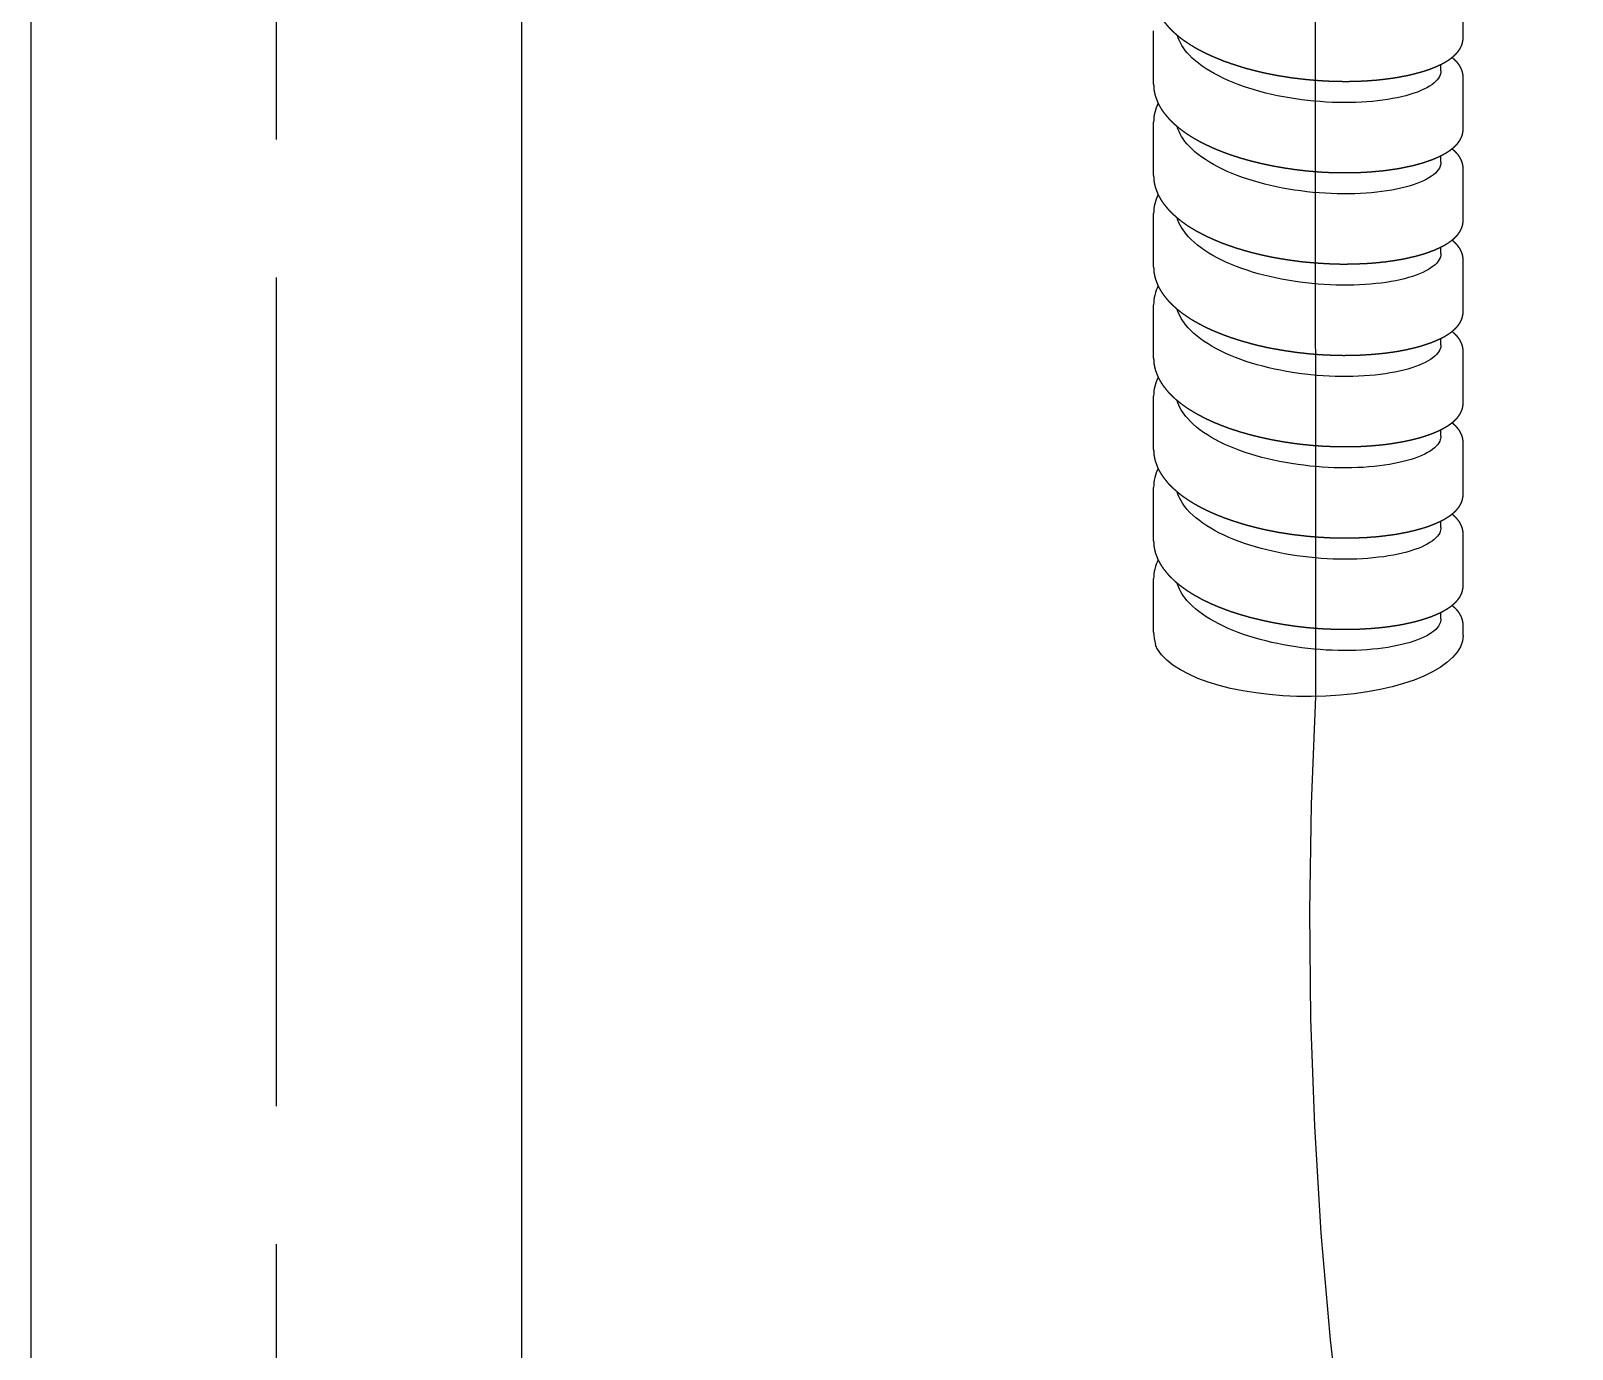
# Model space of a CAD drawing. Header units: millimetres. Extents: x 12827 to 13247, y 6457 to 7051.
# Drawn here: x 12946.8 to 12960.75, y 6667.1 to 6679.04 of the extents above; entities that cross this region are included whole.
import ezdxf

# ---------------------------------------------------------------- set-up
doc = ezdxf.new("R2010")
doc.units = ezdxf.units.MM
doc.header["$LTSCALE"] = 10
doc.linetypes.add('CENTER2', pattern=[1.125, 0.75, -0.125, 0.125, -0.125])
for name, color, linetype in [('CENTER', 1, 'CENTER2'), ('DWG', 7, 'Continuous'), ('W', 7, 'Continuous')]:
    doc.layers.add(name, color=color, linetype=linetype)

# ---------------------------------------------------------------- blocks, each defined once
blk = doc.blocks.new('A$C79601A18')
at = {"layer": 'W'}
for p, q in [((43.318, 41.266), (43.318, 41.749)), ((40.518, 40.852), (40.518, 41.336)), ((43.118, 40.972), (43.118, 41.032)), ((43.318, 40.439), (43.318, 40.922)), ((40.518, 40.026), (40.518, 40.509)), ((43.118, 40.146), (43.118, 40.205)), ((43.318, 39.612), (43.318, 40.096)), ((40.518, 39.199), (40.518, 39.682)), ((43.118, 39.319), (43.118, 39.379)), ((43.318, 38.786), (43.318, 39.269)), ((40.518, 38.373), (40.518, 38.856)), ((43.118, 38.493), (43.118, 38.552)), ((43.318, 37.959), (43.318, 38.443)), ((40.518, 37.546), (40.518, 38.029)), ((43.118, 37.666), (43.118, 37.726)), ((43.318, 37.133), (43.318, 37.616)), ((40.518, 36.719), (40.518, 37.203)), ((43.118, 36.839), (43.118, 36.899)), ((43.318, 36.306), (43.318, 36.789)), ((40.518, 35.893), (40.518, 36.376)), ((43.118, 36.013), (43.118, 36.072)), ((43.318, 35.863), (43.318, 35.963))]:
    blk.add_line(p, q, dxfattribs=at)
for centre, radius, start, end in [((40.918, 40.505), 0.4, 153.9249, 179.4086), ((40.918, 39.678), 0.4, 153.9249, 179.4086), ((40.918, 38.852), 0.4, 153.9249, 179.4086), ((40.918, 38.025), 0.4, 153.9249, 179.4086), ((40.918, 37.199), 0.4, 153.9249, 179.4086), ((40.918, 36.372), 0.4, 153.9249, 179.4086), ((40.9, 35.894), 0.382, 180.1446, 197.343)]:
    blk.add_arc(centre, radius, start, end, dxfattribs=at)
at = {"layer": 'W', "extrusion": (0, 0, -1)}
blk.add_ellipse((41.918, 35.863), major_axis=(-1.4, 0), ratio=0.395546, start_param=3.141593, end_param=6.056049, dxfattribs=at)
at = {"layer": 'W'}
for points, degree, knots in [([(40.518, 41.679), (40.519, 41.66), (40.52, 41.641), (40.522, 41.623), (40.526, 41.604), (40.53, 41.585), (40.535, 41.567), (40.542, 41.548), (40.549, 41.53), (40.556, 41.512), (40.565, 41.494), (40.575, 41.476), (40.585, 41.459), (40.597, 41.441), (40.609, 41.424), (40.623, 41.406), (40.637, 41.389), (40.651, 41.372), (40.667, 41.356), (40.684, 41.339), (40.701, 41.323), (40.719, 41.307), (40.738, 41.291), (40.757, 41.275), (40.777, 41.26), (40.798, 41.245), (40.819, 41.231), (40.841, 41.216), (40.864, 41.202), (40.887, 41.188), (40.911, 41.174), (40.936, 41.161), (40.961, 41.148), (40.987, 41.135), (41.013, 41.122), (41.04, 41.11), (41.068, 41.098), (41.095, 41.086), (41.124, 41.075), (41.153, 41.063), (41.182, 41.053), (41.212, 41.042), (41.243, 41.032), (41.274, 41.022), (41.305, 41.012), (41.337, 41.002), (41.369, 40.993), (41.401, 40.985), (41.434, 40.976), (41.467, 40.968), (41.5, 40.96), (41.533, 40.953), (41.566, 40.946), (41.6, 40.94), (41.634, 40.933), (41.668, 40.927), (41.702, 40.922), (41.737, 40.916), (41.771, 40.911), (41.805, 40.907), (41.84, 40.903), (41.875, 40.899), (41.909, 40.895), (41.944, 40.892), (41.981, 40.889), (42.018, 40.886), (42.055, 40.884), (42.092, 40.882), (42.129, 40.88), (42.166, 40.879), (42.203, 40.879), (42.239, 40.878), (42.275, 40.878), (42.311, 40.879), (42.347, 40.88), (42.382, 40.881), (42.417, 40.882), (42.451, 40.884), (42.485, 40.887), (42.519, 40.889), (42.552, 40.892), (42.585, 40.896), (42.618, 40.9), (42.65, 40.904), (42.681, 40.908), (42.712, 40.913), (42.742, 40.918), (42.772, 40.924), (42.801, 40.929), (42.829, 40.935), (42.857, 40.942), (42.884, 40.949), (42.911, 40.956), (42.937, 40.963), (42.962, 40.97), (42.986, 40.978), (43.01, 40.986), (43.033, 40.995), (43.055, 41.004), (43.076, 41.012), (43.097, 41.022), (43.117, 41.031), (43.136, 41.041), (43.154, 41.051), (43.172, 41.062), (43.188, 41.072), (43.204, 41.083), (43.219, 41.094), (43.232, 41.106), (43.245, 41.117), (43.257, 41.129), (43.268, 41.142), (43.277, 41.153), (43.285, 41.165), (43.293, 41.177), (43.299, 41.189), (43.305, 41.201), (43.31, 41.214), (43.313, 41.227), (43.316, 41.24), (43.318, 41.253), (43.318, 41.266)], 1, [0, 0, 0.175845, 0.35169, 0.527534, 0.703379, 0.879224, 1.055069, 1.230913, 1.406758, 1.582603, 1.758448, 1.934292, 2.110137, 2.287601, 2.465064, 2.642528, 2.819991, 2.997455, 3.174918, 3.352382, 3.529846, 3.707309, 3.884773, 4.062236, 4.2397, 4.414562, 4.589425, 4.764288, 4.939151, 5.114013, 5.288876, 5.463739, 5.638602, 5.813464, 5.988327, 6.16319, 6.338053, 6.512915, 6.68814, 6.863365, 7.03859, 7.213815, 7.389039, 7.564264, 7.739489, 7.914714, 8.089939, 8.265164, 8.440388, 8.615613, 8.790838, 8.964128, 9.137418, 9.310708, 9.483998, 9.657288, 9.830578, 10.003868, 10.177158, 10.350448, 10.523739, 10.697029, 10.870319, 11.043609, 11.230221, 11.416832, 11.603444, 11.790056, 11.976668, 12.16328, 12.349892, 12.536504, 12.723116, 12.909728, 13.09634, 13.282951, 13.469356, 13.65576, 13.842164, 14.028568, 14.214972, 14.401376, 14.58778, 14.774184, 14.960588, 15.146993, 15.333397, 15.519801, 15.707047, 15.894294, 16.08154, 16.268787, 16.456033, 16.64328, 16.830526, 17.017773, 17.205019, 17.392266, 17.579512, 17.766759, 17.957058, 18.147358, 18.337657, 18.527956, 18.718256, 18.908555, 19.098854, 19.289154, 19.479453, 19.669752, 19.860052, 20.050351, 20.222324, 20.394297, 20.566271, 20.738244, 20.910217, 21.08219, 21.254164, 21.426137, 21.59811, 21.770083, 21.770083]), ([(43.118, 40.972), (43.118, 40.961), (43.109, 40.908), (43.014, 40.815), (42.741, 40.722), (42.357, 40.677), (41.913, 40.694), (41.471, 40.776), (41.088, 40.919), (40.832, 41.1), (40.75, 41.234), (40.731, 41.296)], 3, [46.046406, 46.046406, 46.046406, 46.046406, 46.144526, 46.513682, 46.882838, 47.251994, 47.621151, 47.990307, 48.359463, 48.728619, 49.040194, 49.040194, 49.040194, 49.040194]), ([(43.318, 40.922), (43.318, 40.935), (43.316, 40.947), (43.314, 40.959), (43.31, 40.971), (43.306, 40.983), (43.301, 40.995), (43.295, 41.007), (43.289, 41.018), (43.281, 41.029), (43.273, 41.04), (43.264, 41.051), (43.254, 41.062), (43.242, 41.073), (43.23, 41.084), (43.218, 41.094)], 1, [0, 0, 0.162538, 0.325077, 0.487615, 0.650153, 0.812692, 0.97523, 1.137769, 1.300307, 1.462845, 1.625384, 1.787922, 1.964576, 2.141231, 2.317885, 2.4851, 2.4851]), ([(40.518, 40.852), (40.519, 40.834), (40.52, 40.815), (40.522, 40.796), (40.526, 40.777), (40.53, 40.759), (40.535, 40.74), (40.542, 40.722), (40.549, 40.704), (40.556, 40.685), (40.565, 40.667), (40.575, 40.65), (40.585, 40.632), (40.597, 40.614), (40.609, 40.597), (40.623, 40.58), (40.637, 40.563), (40.651, 40.546), (40.667, 40.529), (40.684, 40.513), (40.701, 40.496), (40.719, 40.48), (40.738, 40.464), (40.757, 40.449), (40.777, 40.434), (40.798, 40.419), (40.819, 40.404), (40.841, 40.39), (40.864, 40.375), (40.887, 40.362), (40.911, 40.348), (40.936, 40.334), (40.961, 40.321), (40.987, 40.308), (41.013, 40.296), (41.04, 40.283), (41.068, 40.271), (41.095, 40.259), (41.124, 40.248), (41.153, 40.237), (41.182, 40.226), (41.212, 40.215), (41.243, 40.205), (41.274, 40.195), (41.305, 40.185), (41.337, 40.176), (41.369, 40.167), (41.401, 40.158), (41.434, 40.15), (41.467, 40.142), (41.5, 40.134), (41.533, 40.127), (41.566, 40.12), (41.6, 40.113), (41.634, 40.107), (41.668, 40.101), (41.702, 40.095), (41.737, 40.09), (41.771, 40.085), (41.805, 40.08), (41.84, 40.076), (41.875, 40.072), (41.909, 40.068), (41.944, 40.065), (41.981, 40.062), (42.018, 40.059), (42.055, 40.057), (42.092, 40.055), (42.129, 40.054), (42.166, 40.053), (42.203, 40.052), (42.239, 40.052), (42.275, 40.052), (42.311, 40.052), (42.347, 40.053), (42.382, 40.054), (42.417, 40.056), (42.451, 40.058), (42.485, 40.06), (42.519, 40.063), (42.552, 40.066), (42.585, 40.069), (42.618, 40.073), (42.65, 40.077), (42.681, 40.082), (42.712, 40.086), (42.742, 40.091), (42.772, 40.097), (42.801, 40.103), (42.829, 40.109), (42.857, 40.115), (42.884, 40.122), (42.911, 40.129), (42.937, 40.136), (42.962, 40.144), (42.986, 40.152), (43.01, 40.16), (43.033, 40.168), (43.055, 40.177), (43.076, 40.186), (43.097, 40.195), (43.117, 40.205), (43.136, 40.215), (43.154, 40.225), (43.172, 40.235), (43.188, 40.246), (43.204, 40.256), (43.219, 40.268), (43.232, 40.279), (43.245, 40.291), (43.257, 40.303), (43.268, 40.315), (43.277, 40.326), (43.285, 40.338), (43.293, 40.35), (43.299, 40.362), (43.305, 40.375), (43.31, 40.387), (43.313, 40.4), (43.316, 40.413), (43.318, 40.426), (43.318, 40.439)], 1, [0, 0, 0.175845, 0.35169, 0.527535, 0.703379, 0.879224, 1.055069, 1.230914, 1.406759, 1.582604, 1.758449, 1.934294, 2.110138, 2.287602, 2.465065, 2.642529, 2.819993, 2.997456, 3.17492, 3.352383, 3.529847, 3.70731, 3.884774, 4.062237, 4.239701, 4.414564, 4.589426, 4.764289, 4.939152, 5.114015, 5.288877, 5.46374, 5.638603, 5.813466, 5.988328, 6.163191, 6.338054, 6.512917, 6.688141, 6.863366, 7.038591, 7.213816, 7.389041, 7.564265, 7.73949, 7.914715, 8.08994, 8.265165, 8.44039, 8.615614, 8.790839, 8.964129, 9.137419, 9.310709, 9.483999, 9.65729, 9.83058, 10.00387, 10.17716, 10.35045, 10.52374, 10.69703, 10.87032, 11.04361, 11.230222, 11.416834, 11.603446, 11.790057, 11.976669, 12.163281, 12.349893, 12.536505, 12.723117, 12.909729, 13.096341, 13.282953, 13.469357, 13.655761, 13.842165, 14.028569, 14.214973, 14.401377, 14.587781, 14.774186, 14.96059, 15.146994, 15.333398, 15.519802, 15.707049, 15.894295, 16.081542, 16.268788, 16.456035, 16.643281, 16.830528, 17.017774, 17.205021, 17.392267, 17.579514, 17.76676, 17.957059, 18.147359, 18.337658, 18.527957, 18.718257, 18.908556, 19.098855, 19.289155, 19.479454, 19.669753, 19.860053, 20.050352, 20.222325, 20.394298, 20.566272, 20.738245, 20.910218, 21.082191, 21.254164, 21.426137, 21.59811, 21.770083, 21.770083]), ([(43.118, 40.146), (43.118, 40.134), (43.108, 40.079), (43.01, 39.986), (42.734, 39.894), (42.348, 39.851), (41.904, 39.868), (41.462, 39.952), (41.082, 40.096), (40.83, 40.276), (40.749, 40.409), (40.731, 40.47)], 3, [39.76322, 39.76322, 39.76322, 39.76322, 39.86887, 40.238026, 40.607183, 40.976339, 41.345495, 41.714651, 42.083807, 42.452964, 42.757009, 42.757009, 42.757009, 42.757009]), ([(43.318, 40.096), (43.318, 40.108), (43.316, 40.121), (43.314, 40.133), (43.31, 40.145), (43.306, 40.157), (43.301, 40.169), (43.295, 40.18), (43.289, 40.192), (43.281, 40.203), (43.273, 40.214), (43.264, 40.224), (43.254, 40.236), (43.242, 40.247), (43.23, 40.257), (43.218, 40.267)], 1, [0, 0, 0.162538, 0.325077, 0.487615, 0.650154, 0.812692, 0.975231, 1.137769, 1.300308, 1.462846, 1.625385, 1.787923, 1.964577, 2.141232, 2.317886, 2.4851, 2.4851]), ([(40.518, 40.026), (40.519, 40.007), (40.52, 39.988), (40.522, 39.97), (40.526, 39.951), (40.53, 39.932), (40.535, 39.914), (40.542, 39.895), (40.549, 39.877), (40.556, 39.859), (40.565, 39.841), (40.575, 39.823), (40.585, 39.805), (40.597, 39.788), (40.609, 39.77), (40.623, 39.753), (40.637, 39.736), (40.651, 39.719), (40.667, 39.702), (40.684, 39.686), (40.701, 39.67), (40.719, 39.654), (40.738, 39.638), (40.757, 39.622), (40.777, 39.607), (40.798, 39.592), (40.819, 39.577), (40.841, 39.563), (40.864, 39.549), (40.887, 39.535), (40.911, 39.521), (40.936, 39.508), (40.961, 39.495), (40.987, 39.482), (41.013, 39.469), (41.04, 39.457), (41.068, 39.445), (41.095, 39.433), (41.124, 39.421), (41.153, 39.41), (41.182, 39.399), (41.212, 39.389), (41.243, 39.378), (41.274, 39.368), (41.305, 39.359), (41.337, 39.349), (41.369, 39.34), (41.401, 39.331), (41.434, 39.323), (41.467, 39.315), (41.5, 39.307), (41.533, 39.3), (41.566, 39.293), (41.6, 39.286), (41.634, 39.28), (41.668, 39.274), (41.702, 39.269), (41.737, 39.263), (41.771, 39.258), (41.805, 39.254), (41.84, 39.249), (41.875, 39.245), (41.909, 39.242), (41.944, 39.239), (41.981, 39.236), (42.018, 39.233), (42.055, 39.231), (42.092, 39.229), (42.129, 39.227), (42.166, 39.226), (42.203, 39.225), (42.239, 39.225), (42.275, 39.225), (42.311, 39.226), (42.347, 39.226), (42.382, 39.228), (42.417, 39.229), (42.451, 39.231), (42.485, 39.233), (42.519, 39.236), (42.552, 39.239), (42.585, 39.243), (42.618, 39.246), (42.65, 39.251), (42.681, 39.255), (42.712, 39.26), (42.742, 39.265), (42.772, 39.27), (42.801, 39.276), (42.829, 39.282), (42.857, 39.289), (42.884, 39.295), (42.911, 39.302), (42.937, 39.31), (42.962, 39.317), (42.986, 39.325), (43.01, 39.333), (43.033, 39.342), (43.055, 39.35), (43.076, 39.359), (43.097, 39.369), (43.117, 39.378), (43.136, 39.388), (43.154, 39.398), (43.172, 39.408), (43.188, 39.419), (43.204, 39.43), (43.219, 39.441), (43.232, 39.452), (43.245, 39.464), (43.257, 39.476), (43.268, 39.488), (43.277, 39.5), (43.285, 39.511), (43.293, 39.523), (43.299, 39.536), (43.305, 39.548), (43.31, 39.561), (43.313, 39.573), (43.316, 39.586), (43.318, 39.599), (43.318, 39.612)], 1, [0, 0, 0.175845, 0.35169, 0.527535, 0.70338, 0.879225, 1.05507, 1.230915, 1.40676, 1.582605, 1.75845, 1.934295, 2.11014, 2.287603, 2.465067, 2.64253, 2.819994, 2.997457, 3.174921, 3.352384, 3.529848, 3.707311, 3.884775, 4.062238, 4.239702, 4.414565, 4.589428, 4.76429, 4.939153, 5.114016, 5.288878, 5.463741, 5.638604, 5.813467, 5.988329, 6.163192, 6.338055, 6.512918, 6.688143, 6.863367, 7.038592, 7.213817, 7.389042, 7.564267, 7.739492, 7.914716, 8.089941, 8.265166, 8.440391, 8.615616, 8.79084, 8.964131, 9.137421, 9.310711, 9.484001, 9.657291, 9.830581, 10.003871, 10.177161, 10.350451, 10.523741, 10.697031, 10.870321, 11.043611, 11.230223, 11.416835, 11.603447, 11.790059, 11.97667, 12.163282, 12.349894, 12.536506, 12.723118, 12.90973, 13.096342, 13.282954, 13.469358, 13.655762, 13.842166, 14.02857, 14.214974, 14.401378, 14.587783, 14.774187, 14.960591, 15.146995, 15.333399, 15.519803, 15.70705, 15.894296, 16.081543, 16.268789, 16.456036, 16.643282, 16.830529, 17.017775, 17.205022, 17.392268, 17.579515, 17.766761, 17.957061, 18.14736, 18.337659, 18.527959, 18.718258, 18.908557, 19.098857, 19.289156, 19.479455, 19.669755, 19.860054, 20.050353, 20.222326, 20.394299, 20.566272, 20.738245, 20.910218, 21.082191, 21.254164, 21.426137, 21.59811, 21.770083, 21.770083]), ([(43.118, 39.319), (43.118, 39.306), (43.107, 39.251), (43.006, 39.157), (42.727, 39.066), (42.339, 39.024), (41.895, 39.043), (41.454, 39.127), (41.075, 39.273), (40.827, 39.453), (40.749, 39.584), (40.731, 39.643)], 3, [33.480035, 33.480035, 33.480035, 33.480035, 33.593215, 33.962371, 34.331527, 34.700683, 35.06984, 35.438996, 35.808152, 36.177308, 36.473824, 36.473824, 36.473824, 36.473824]), ([(43.318, 39.269), (43.318, 39.282), (43.316, 39.294), (43.314, 39.306), (43.31, 39.318), (43.306, 39.33), (43.301, 39.342), (43.295, 39.354), (43.289, 39.365), (43.281, 39.376), (43.273, 39.387), (43.264, 39.398), (43.254, 39.409), (43.242, 39.42), (43.23, 39.431), (43.218, 39.441)], 1, [0, 0, 0.162539, 0.325077, 0.487616, 0.650154, 0.812693, 0.975231, 1.13777, 1.300308, 1.462847, 1.625385, 1.787924, 1.964578, 2.141233, 2.317887, 2.4851, 2.4851]), ([(40.518, 39.199), (40.519, 39.18), (40.52, 39.162), (40.522, 39.143), (40.526, 39.124), (40.53, 39.106), (40.535, 39.087), (40.542, 39.069), (40.549, 39.05), (40.556, 39.032), (40.565, 39.014), (40.575, 38.996), (40.585, 38.979), (40.597, 38.961), (40.609, 38.944), (40.623, 38.926), (40.637, 38.909), (40.651, 38.892), (40.667, 38.876), (40.684, 38.859), (40.701, 38.843), (40.719, 38.827), (40.738, 38.811), (40.757, 38.796), (40.777, 38.78), (40.798, 38.766), (40.819, 38.751), (40.841, 38.736), (40.864, 38.722), (40.887, 38.708), (40.911, 38.695), (40.936, 38.681), (40.961, 38.668), (40.987, 38.655), (41.013, 38.642), (41.04, 38.63), (41.068, 38.618), (41.095, 38.606), (41.124, 38.595), (41.153, 38.584), (41.182, 38.573), (41.212, 38.562), (41.243, 38.552), (41.274, 38.542), (41.305, 38.532), (41.337, 38.523), (41.369, 38.514), (41.401, 38.505), (41.434, 38.496), (41.467, 38.488), (41.5, 38.481), (41.533, 38.473), (41.566, 38.466), (41.6, 38.46), (41.634, 38.454), (41.668, 38.448), (41.702, 38.442), (41.737, 38.437), (41.771, 38.432), (41.805, 38.427), (41.84, 38.423), (41.875, 38.419), (41.909, 38.415), (41.944, 38.412), (41.981, 38.409), (42.018, 38.406), (42.055, 38.404), (42.092, 38.402), (42.129, 38.401), (42.166, 38.4), (42.203, 38.399), (42.239, 38.398), (42.275, 38.399), (42.311, 38.399), (42.347, 38.4), (42.382, 38.401), (42.417, 38.403), (42.451, 38.405), (42.485, 38.407), (42.519, 38.41), (42.552, 38.413), (42.585, 38.416), (42.618, 38.42), (42.65, 38.424), (42.681, 38.428), (42.712, 38.433), (42.742, 38.438), (42.772, 38.444), (42.801, 38.449), (42.829, 38.456), (42.857, 38.462), (42.884, 38.469), (42.911, 38.476), (42.937, 38.483), (42.962, 38.491), (42.986, 38.499), (43.01, 38.507), (43.033, 38.515), (43.055, 38.524), (43.076, 38.533), (43.097, 38.542), (43.117, 38.551), (43.136, 38.561), (43.154, 38.571), (43.172, 38.582), (43.188, 38.592), (43.204, 38.603), (43.219, 38.614), (43.232, 38.626), (43.245, 38.638), (43.257, 38.65), (43.268, 38.662), (43.277, 38.673), (43.285, 38.685), (43.293, 38.697), (43.299, 38.709), (43.305, 38.721), (43.31, 38.734), (43.313, 38.747), (43.316, 38.76), (43.318, 38.773), (43.318, 38.786)], 1, [0, 0, 0.175845, 0.35169, 0.527535, 0.70338, 0.879225, 1.05507, 1.230915, 1.40676, 1.582605, 1.758451, 1.934296, 2.110141, 2.287604, 2.465068, 2.642531, 2.819995, 2.997458, 3.174922, 3.352385, 3.529849, 3.707312, 3.884776, 4.06224, 4.239703, 4.414566, 4.589429, 4.764291, 4.939154, 5.114017, 5.28888, 5.463742, 5.638605, 5.813468, 5.988331, 6.163193, 6.338056, 6.512919, 6.688144, 6.863368, 7.038593, 7.213818, 7.389043, 7.564268, 7.739493, 7.914717, 8.089942, 8.265167, 8.440392, 8.615617, 8.790842, 8.964132, 9.137422, 9.310712, 9.484002, 9.657292, 9.830582, 10.003872, 10.177162, 10.350452, 10.523742, 10.697032, 10.870322, 11.043612, 11.230224, 11.416836, 11.603448, 11.79006, 11.976672, 12.163283, 12.349895, 12.536507, 12.723119, 12.909731, 13.096343, 13.282955, 13.469359, 13.655763, 13.842167, 14.028571, 14.214975, 14.40138, 14.587784, 14.774188, 14.960592, 15.146996, 15.3334, 15.519804, 15.707051, 15.894297, 16.081544, 16.26879, 16.456037, 16.643283, 16.83053, 17.017776, 17.205023, 17.392269, 17.579516, 17.766762, 17.957062, 18.147361, 18.33766, 18.52796, 18.718259, 18.908558, 19.098858, 19.289157, 19.479456, 19.669756, 19.860055, 20.050354, 20.222327, 20.3943, 20.566273, 20.738246, 20.910219, 21.082192, 21.254165, 21.426138, 21.598111, 21.770083, 21.770083]), ([(43.118, 38.493), (43.118, 38.479), (43.106, 38.423), (43.001, 38.329), (42.72, 38.238), (42.331, 38.197), (41.886, 38.217), (41.445, 38.303), (41.068, 38.449), (40.825, 38.629), (40.748, 38.759), (40.731, 38.816)], 3, [27.19685, 27.19685, 27.19685, 27.19685, 27.317559, 27.686715, 28.055872, 28.425028, 28.794184, 29.16334, 29.532496, 29.901653, 30.190639, 30.190639, 30.190639, 30.190639]), ([(43.318, 38.443), (43.318, 38.455), (43.316, 38.467), (43.314, 38.48), (43.31, 38.492), (43.306, 38.504), (43.301, 38.515), (43.295, 38.527), (43.289, 38.538), (43.281, 38.55), (43.273, 38.561), (43.264, 38.571), (43.254, 38.582), (43.242, 38.593), (43.23, 38.604), (43.218, 38.614)], 1, [0, 0, 0.162539, 0.325077, 0.487616, 0.650154, 0.812693, 0.975232, 1.13777, 1.300309, 1.462848, 1.625386, 1.787925, 1.964579, 2.141234, 2.317888, 2.4851, 2.4851]), ([(40.518, 38.373), (40.519, 38.354), (40.52, 38.335), (40.522, 38.316), (40.526, 38.298), (40.53, 38.279), (40.535, 38.26), (40.542, 38.242), (40.549, 38.224), (40.556, 38.206), (40.565, 38.188), (40.575, 38.17), (40.585, 38.152), (40.597, 38.135), (40.609, 38.117), (40.623, 38.1), (40.637, 38.083), (40.651, 38.066), (40.667, 38.049), (40.684, 38.033), (40.701, 38.016), (40.719, 38), (40.738, 37.985), (40.757, 37.969), (40.777, 37.954), (40.798, 37.939), (40.819, 37.924), (40.841, 37.91), (40.864, 37.896), (40.887, 37.882), (40.911, 37.868), (40.936, 37.855), (40.961, 37.841), (40.987, 37.828), (41.013, 37.816), (41.04, 37.803), (41.068, 37.791), (41.095, 37.78), (41.124, 37.768), (41.153, 37.757), (41.182, 37.746), (41.212, 37.735), (41.243, 37.725), (41.274, 37.715), (41.305, 37.705), (41.337, 37.696), (41.369, 37.687), (41.401, 37.678), (41.434, 37.67), (41.467, 37.662), (41.5, 37.654), (41.533, 37.647), (41.566, 37.64), (41.6, 37.633), (41.634, 37.627), (41.668, 37.621), (41.702, 37.615), (41.737, 37.61), (41.771, 37.605), (41.805, 37.6), (41.84, 37.596), (41.875, 37.592), (41.909, 37.589), (41.944, 37.585), (41.981, 37.582), (42.018, 37.58), (42.055, 37.577), (42.092, 37.576), (42.129, 37.574), (42.166, 37.573), (42.203, 37.572), (42.239, 37.572), (42.275, 37.572), (42.311, 37.572), (42.347, 37.573), (42.382, 37.574), (42.417, 37.576), (42.451, 37.578), (42.485, 37.58), (42.519, 37.583), (42.552, 37.586), (42.585, 37.589), (42.618, 37.593), (42.65, 37.597), (42.681, 37.602), (42.712, 37.607), (42.742, 37.612), (42.772, 37.617), (42.801, 37.623), (42.829, 37.629), (42.857, 37.635), (42.884, 37.642), (42.911, 37.649), (42.937, 37.656), (42.962, 37.664), (42.986, 37.672), (43.01, 37.68), (43.033, 37.688), (43.055, 37.697), (43.076, 37.706), (43.097, 37.715), (43.117, 37.725), (43.136, 37.735), (43.154, 37.745), (43.172, 37.755), (43.188, 37.766), (43.204, 37.777), (43.219, 37.788), (43.232, 37.799), (43.245, 37.811), (43.257, 37.823), (43.268, 37.835), (43.277, 37.847), (43.285, 37.858), (43.293, 37.87), (43.299, 37.882), (43.305, 37.895), (43.31, 37.907), (43.313, 37.92), (43.316, 37.933), (43.318, 37.946), (43.318, 37.959)], 1, [0, 0, 0.175845, 0.35169, 0.527535, 0.703381, 0.879226, 1.055071, 1.230916, 1.406761, 1.582606, 1.758451, 1.934296, 2.110142, 2.287605, 2.465069, 2.642532, 2.819996, 2.997459, 3.174923, 3.352386, 3.52985, 3.707314, 3.884777, 4.062241, 4.239704, 4.414567, 4.58943, 4.764292, 4.939155, 5.114018, 5.288881, 5.463743, 5.638606, 5.813469, 5.988332, 6.163194, 6.338057, 6.51292, 6.688145, 6.86337, 7.038594, 7.213819, 7.389044, 7.564269, 7.739494, 7.914718, 8.089943, 8.265168, 8.440393, 8.615618, 8.790843, 8.964133, 9.137423, 9.310713, 9.484003, 9.657293, 9.830583, 10.003873, 10.177163, 10.350453, 10.523743, 10.697033, 10.870323, 11.043613, 11.230225, 11.416837, 11.603449, 11.790061, 11.976673, 12.163285, 12.349896, 12.536508, 12.72312, 12.909732, 13.096344, 13.282956, 13.46936, 13.655764, 13.842168, 14.028572, 14.214976, 14.401381, 14.587785, 14.774189, 14.960593, 15.146997, 15.333401, 15.519805, 15.707052, 15.894298, 16.081545, 16.268791, 16.456038, 16.643284, 16.830531, 17.017777, 17.205024, 17.39227, 17.579517, 17.766763, 17.957063, 18.147362, 18.337661, 18.527961, 18.71826, 18.908559, 19.098859, 19.289158, 19.479458, 19.669757, 19.860056, 20.050356, 20.222328, 20.394301, 20.566274, 20.738247, 20.910219, 21.082192, 21.254165, 21.426138, 21.598111, 21.770083, 21.770083]), ([(43.118, 37.666), (43.118, 37.651), (43.105, 37.594), (42.997, 37.5), (42.713, 37.41), (42.322, 37.37), (41.876, 37.392), (41.436, 37.479), (41.061, 37.626), (40.822, 37.805), (40.748, 37.934), (40.731, 37.99)], 3, [20.913664, 20.913664, 20.913664, 20.913664, 21.041904, 21.41106, 21.780216, 22.149372, 22.518529, 22.887685, 23.256841, 23.625997, 23.907453, 23.907453, 23.907453, 23.907453]), ([(43.318, 37.616), (43.318, 37.628), (43.316, 37.641), (43.314, 37.653), (43.31, 37.665), (43.306, 37.677), (43.301, 37.689), (43.295, 37.7), (43.289, 37.712), (43.281, 37.723), (43.273, 37.734), (43.264, 37.745), (43.254, 37.756), (43.242, 37.767), (43.23, 37.778), (43.218, 37.788)], 1, [0, 0, 0.162539, 0.325077, 0.487616, 0.650155, 0.812694, 0.975232, 1.137771, 1.30031, 1.462848, 1.625387, 1.787926, 1.96458, 2.141235, 2.317889, 2.4851, 2.4851]), ([(40.518, 37.546), (40.519, 37.527), (40.52, 37.508), (40.522, 37.49), (40.526, 37.471), (40.53, 37.452), (40.535, 37.434), (40.542, 37.415), (40.549, 37.397), (40.556, 37.379), (40.565, 37.361), (40.575, 37.343), (40.585, 37.326), (40.597, 37.308), (40.609, 37.291), (40.623, 37.273), (40.637, 37.256), (40.651, 37.239), (40.667, 37.223), (40.684, 37.206), (40.701, 37.19), (40.719, 37.174), (40.738, 37.158), (40.757, 37.142), (40.777, 37.127), (40.798, 37.112), (40.819, 37.098), (40.841, 37.083), (40.864, 37.069), (40.887, 37.055), (40.911, 37.041), (40.936, 37.028), (40.961, 37.015), (40.987, 37.002), (41.013, 36.989), (41.04, 36.977), (41.068, 36.965), (41.095, 36.953), (41.124, 36.942), (41.153, 36.93), (41.182, 36.92), (41.212, 36.909), (41.243, 36.899), (41.274, 36.889), (41.305, 36.879), (41.337, 36.869), (41.369, 36.86), (41.401, 36.852), (41.434, 36.843), (41.467, 36.835), (41.5, 36.827), (41.533, 36.82), (41.566, 36.813), (41.6, 36.807), (41.634, 36.8), (41.668, 36.794), (41.702, 36.789), (41.737, 36.783), (41.771, 36.778), (41.805, 36.774), (41.84, 36.77), (41.875, 36.766), (41.909, 36.762), (41.944, 36.759), (41.981, 36.756), (42.018, 36.753), (42.055, 36.751), (42.092, 36.749), (42.129, 36.747), (42.166, 36.746), (42.203, 36.746), (42.239, 36.745), (42.275, 36.745), (42.311, 36.746), (42.347, 36.747), (42.382, 36.748), (42.417, 36.749), (42.451, 36.751), (42.485, 36.754), (42.519, 36.756), (42.552, 36.759), (42.585, 36.763), (42.618, 36.767), (42.65, 36.771), (42.681, 36.775), (42.712, 36.78), (42.742, 36.785), (42.772, 36.791), (42.801, 36.796), (42.829, 36.802), (42.857, 36.809), (42.884, 36.815), (42.911, 36.823), (42.937, 36.83), (42.962, 36.837), (42.986, 36.845), (43.01, 36.853), (43.033, 36.862), (43.055, 36.871), (43.076, 36.879), (43.097, 36.889), (43.117, 36.898), (43.136, 36.908), (43.154, 36.918), (43.172, 36.929), (43.188, 36.939), (43.204, 36.95), (43.219, 36.961), (43.232, 36.973), (43.245, 36.984), (43.257, 36.996), (43.268, 37.009), (43.277, 37.02), (43.285, 37.032), (43.293, 37.044), (43.299, 37.056), (43.305, 37.068), (43.31, 37.081), (43.313, 37.094), (43.316, 37.106), (43.318, 37.12), (43.318, 37.133)], 1, [0, 0, 0.175843, 0.351686, 0.527529, 0.703372, 0.879215, 1.055058, 1.230901, 1.406744, 1.582587, 1.75843, 1.934273, 2.110116, 2.28758, 2.465043, 2.642507, 2.819971, 2.997434, 3.174898, 3.352361, 3.529825, 3.707288, 3.884752, 4.062215, 4.239679, 4.414541, 4.589404, 4.764267, 4.939129, 5.113992, 5.288855, 5.463718, 5.63858, 5.813443, 5.988306, 6.163168, 6.338031, 6.512894, 6.688118, 6.863343, 7.038568, 7.213793, 7.389018, 7.564243, 7.739468, 7.914692, 8.089917, 8.265142, 8.440367, 8.615592, 8.790817, 8.964107, 9.137397, 9.310687, 9.483977, 9.657267, 9.830557, 10.003847, 10.177137, 10.350427, 10.523717, 10.697007, 10.870297, 11.043587, 11.230199, 11.416811, 11.603423, 11.790035, 11.976647, 12.163259, 12.349871, 12.536483, 12.723095, 12.909706, 13.096318, 13.28293, 13.469334, 13.655739, 13.842143, 14.028547, 14.214951, 14.401355, 14.587759, 14.774163, 14.960567, 15.146971, 15.333376, 15.51978, 15.707026, 15.894273, 16.081519, 16.268766, 16.456012, 16.643259, 16.830505, 17.017752, 17.204998, 17.392245, 17.579491, 17.766738, 17.957037, 18.147336, 18.337635, 18.527935, 18.718234, 18.908533, 19.098833, 19.289132, 19.479431, 19.66973, 19.86003, 20.050329, 20.222304, 20.39428, 20.566255, 20.738231, 20.910206, 21.082182, 21.254157, 21.426133, 21.598108, 21.770084, 21.770084]), ([(43.118, 36.839), (43.118, 36.824), (43.104, 36.766), (42.993, 36.671), (42.706, 36.582), (42.313, 36.543), (41.867, 36.566), (41.428, 36.655), (41.055, 36.803), (40.82, 36.982), (40.747, 37.108), (40.731, 37.163)], 3, [14.630479, 14.630479, 14.630479, 14.630479, 14.766248, 15.135404, 15.504561, 15.873717, 16.242873, 16.612029, 16.981185, 17.350342, 17.624268, 17.624268, 17.624268, 17.624268]), ([(43.318, 36.789), (43.318, 36.802), (43.316, 36.814), (43.314, 36.826), (43.31, 36.838), (43.306, 36.85), (43.301, 36.862), (43.295, 36.874), (43.289, 36.885), (43.281, 36.896), (43.273, 36.907), (43.264, 36.918), (43.254, 36.929), (43.242, 36.94), (43.23, 36.951), (43.218, 36.961)], 1, [0, 0, 0.162539, 0.325078, 0.487616, 0.650155, 0.812694, 0.975233, 1.137771, 1.30031, 1.462849, 1.625388, 1.787927, 1.964581, 2.141236, 2.31789, 2.4851, 2.4851]), ([(40.518, 36.719), (40.519, 36.701), (40.52, 36.682), (40.522, 36.663), (40.526, 36.644), (40.53, 36.626), (40.535, 36.607), (40.542, 36.589), (40.549, 36.571), (40.556, 36.552), (40.565, 36.534), (40.575, 36.517), (40.585, 36.499), (40.597, 36.481), (40.609, 36.464), (40.623, 36.447), (40.637, 36.43), (40.651, 36.413), (40.667, 36.396), (40.684, 36.38), (40.701, 36.363), (40.719, 36.347), (40.738, 36.331), (40.757, 36.316), (40.777, 36.301), (40.798, 36.286), (40.819, 36.271), (40.841, 36.257), (40.864, 36.242), (40.887, 36.229), (40.911, 36.215), (40.936, 36.201), (40.961, 36.188), (40.987, 36.175), (41.013, 36.163), (41.04, 36.15), (41.068, 36.138), (41.095, 36.126), (41.124, 36.115), (41.153, 36.104), (41.182, 36.093), (41.212, 36.082), (41.243, 36.072), (41.274, 36.062), (41.305, 36.052), (41.337, 36.043), (41.369, 36.034), (41.401, 36.025), (41.434, 36.017), (41.467, 36.009), (41.5, 36.001), (41.533, 35.994), (41.566, 35.987), (41.6, 35.98), (41.634, 35.974), (41.668, 35.968), (41.702, 35.962), (41.737, 35.957), (41.771, 35.952), (41.805, 35.947), (41.84, 35.943), (41.875, 35.939), (41.909, 35.935), (41.944, 35.932), (41.981, 35.929), (42.018, 35.926), (42.055, 35.924), (42.092, 35.922), (42.129, 35.921), (42.166, 35.92), (42.203, 35.919), (42.239, 35.919), (42.275, 35.919), (42.311, 35.919), (42.347, 35.92), (42.382, 35.921), (42.417, 35.923), (42.451, 35.925), (42.485, 35.927), (42.519, 35.93), (42.552, 35.933), (42.585, 35.936), (42.618, 35.94), (42.65, 35.944), (42.681, 35.949), (42.712, 35.953), (42.742, 35.958), (42.772, 35.964), (42.801, 35.97), (42.829, 35.976), (42.857, 35.982), (42.884, 35.989), (42.911, 35.996), (42.937, 36.003), (42.962, 36.011), (42.986, 36.019), (43.01, 36.027), (43.033, 36.035), (43.055, 36.044), (43.076, 36.053), (43.097, 36.062), (43.117, 36.072), (43.136, 36.081), (43.154, 36.092), (43.172, 36.102), (43.188, 36.113), (43.204, 36.123), (43.219, 36.135), (43.232, 36.146), (43.245, 36.158), (43.257, 36.17), (43.268, 36.182), (43.277, 36.193), (43.285, 36.205), (43.293, 36.217), (43.299, 36.229), (43.305, 36.242), (43.31, 36.254), (43.313, 36.267), (43.316, 36.28), (43.318, 36.293), (43.318, 36.306)], 1, [0, 0, 0.175843, 0.351686, 0.527529, 0.703372, 0.879216, 1.055059, 1.230902, 1.406745, 1.582588, 1.758431, 1.934274, 2.110117, 2.287581, 2.465045, 2.642508, 2.819972, 2.997435, 3.174899, 3.352362, 3.529826, 3.707289, 3.884753, 4.062216, 4.23968, 4.414542, 4.589405, 4.764268, 4.939131, 5.113993, 5.288856, 5.463719, 5.638581, 5.813444, 5.988307, 6.163169, 6.338032, 6.512895, 6.68812, 6.863344, 7.038569, 7.213794, 7.389019, 7.564244, 7.739469, 7.914694, 8.089918, 8.265143, 8.440368, 8.615593, 8.790818, 8.964108, 9.137398, 9.310688, 9.483978, 9.657268, 9.830558, 10.003848, 10.177138, 10.350428, 10.523718, 10.697008, 10.870298, 11.043589, 11.2302, 11.416812, 11.603424, 11.790036, 11.976648, 12.16326, 12.349872, 12.536484, 12.723096, 12.909708, 13.096319, 13.282931, 13.469335, 13.65574, 13.842144, 14.028548, 14.214952, 14.401356, 14.58776, 14.774164, 14.960568, 15.146972, 15.333377, 15.519781, 15.707027, 15.894274, 16.08152, 16.268767, 16.456013, 16.64326, 16.830506, 17.017753, 17.204999, 17.392246, 17.579492, 17.766739, 17.957038, 18.147337, 18.337636, 18.527936, 18.718235, 18.908534, 19.098834, 19.289133, 19.479432, 19.669731, 19.860031, 20.05033, 20.222305, 20.394281, 20.566256, 20.738231, 20.910207, 21.082182, 21.254157, 21.426133, 21.598108, 21.770083, 21.770083]), ([(43.118, 36.013), (43.118, 35.996), (43.104, 35.938), (42.988, 35.842), (42.699, 35.754), (42.304, 35.716), (41.858, 35.741), (41.42, 35.831), (41.048, 35.98), (40.818, 36.158), (40.747, 36.283), (40.731, 36.337)], 3, [8.347294, 8.347294, 8.347294, 8.347294, 8.490593, 8.859749, 9.228905, 9.598061, 9.967218, 10.336374, 10.70553, 11.074686, 11.341083, 11.341083, 11.341083, 11.341083]), ([(43.318, 35.963), (43.318, 35.975), (43.316, 35.988), (43.314, 36), (43.31, 36.012), (43.306, 36.024), (43.301, 36.036), (43.295, 36.047), (43.289, 36.059), (43.281, 36.07), (43.273, 36.081), (43.264, 36.091), (43.254, 36.103), (43.242, 36.114), (43.23, 36.124), (43.218, 36.134)], 1, [0, 0, 0.162539, 0.325078, 0.487617, 0.650155, 0.812694, 0.975233, 1.137772, 1.300311, 1.46285, 1.625389, 1.787928, 1.964582, 2.141237, 2.317891, 2.4851, 2.4851])]:
    blk.add_open_spline(points, degree=degree, knots=knots, dxfattribs=at)
blk.add_open_spline([(40.554, 35.738), (40.546, 35.753), (40.54, 35.767), (40.535, 35.78)], degree=3, dxfattribs=at)

msp = doc.modelspace()

# ---------------------------------------------------------------- linework, layer by layer
at = {"layer": 'CENTER', "color": 1}
for p, q in [((12949.02478, 6811.80447), (12949.02478, 6581.33485)), ((12958.42364, 6690.55693), (12958.43044, 6673.01136))]:
    msp.add_line(p, q, dxfattribs=at)
msp.add_arc((12996.24715, 6670.96151), 37.87222, 176.89732, 200.409242, dxfattribs=at)
at = {"layer": 'W'}
for p, q in [((12946.80478, 6684.07421), (12946.80478, 6646.01018)), ((12951.24478, 6684.07423), (12951.24478, 6645.90875))]:
    msp.add_line(p, q, dxfattribs=at)

# ---------------------------------------------------------------- block references
at = {"layer": 'DWG'}
msp.add_blockref('A$C79601A18', (12916.44665, 6637.70164), dxfattribs=at)

doc.saveas('drawing.dxf')
